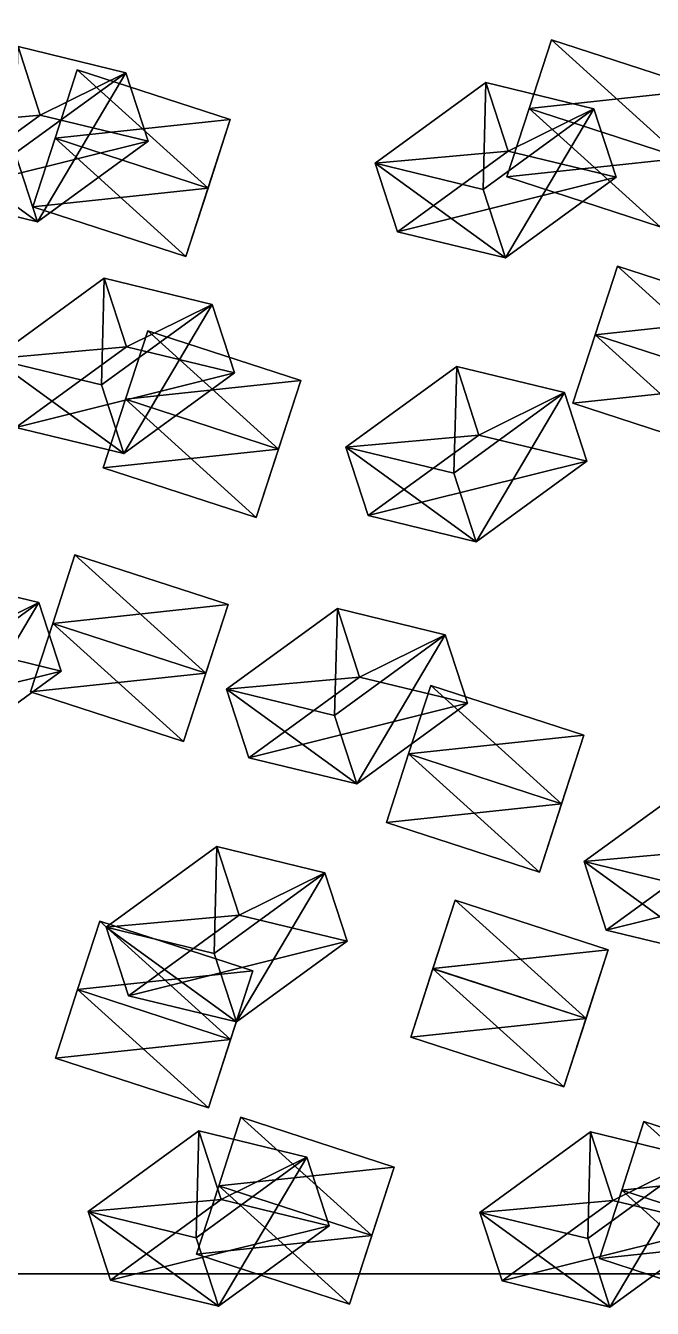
# Model space of a CAD drawing. Header units: metres. Extents: x -324 to 324, y -310 to 311.
# Drawn here: x 21.5 to 60.4, y -310.1 to -230.5 of the extents above; entities that cross this region are included whole.
import ezdxf

# ---------------------------------------------------------------- set-up
doc = ezdxf.new("R2010")
doc.units = ezdxf.units.M

msp = doc.modelspace()

# ---------------------------------------------------------------- linework, layer by layer
for p, q in [((99.94637, -307.9328, -1061.904), (-100.0555, -307.9384, -938.3003)), ((-99.94661, -307.93274, -938.09595), (100.05529, -307.93845, -1061.6997))]:
    msp.add_line(p, q)
for points in [[(-100.0555, -307.9384, -938.3003), (-161.85385, -117.712006, -1261.8993), (61.75289, -190.36646, -1261.8992), (61.75299, -190.36635, -1261.899)], [(161.85379, -117.71214, -738.10077), (-61.75302, -190.36641, -738.10077), (-99.94661, -307.93274, -938.09595), (-99.94651, -307.93265, -938.0958)], [(161.85379, -117.71214, -738.10077), (-99.94661, -307.93274, -938.09595), (100.05529, -307.93845, -1061.6997), (100.05539, -307.93835, -1061.6996)], [(-100.0555, -307.9384, -938.3003), (61.75289, -190.36646, -1261.8992), (99.94637, -307.9328, -1061.904), (99.94647, -307.9327, -1061.9039)], [(54.138393, -231.34222, -1187.0883), (52.756287, -235.59589, -1178.1442), (62.26685, -238.68607, -1178.1442), (62.26695, -238.68596, -1178.144)], [(52.756287, -235.59589, -1178.1442), (54.138393, -231.34222, -1187.0883), (52.75646, -235.59537, -1189.3246), (52.756557, -235.59526, -1189.3245)], [(52.75646, -235.59537, -1189.3246), (54.138393, -231.34222, -1187.0883), (63.648956, -234.4324, -1187.0883), (63.649055, -234.4323, -1187.0881)], [(62.26685, -238.68607, -1178.1442), (63.648956, -234.4324, -1187.0883), (54.138393, -231.34222, -1187.0883), (54.138493, -231.34212, -1187.0881)], [(22.37364, -236.0126, -857.89655), (20.991707, -231.75946, -860.1328), (14.109877, -236.7597, -865.39), (14.109977, -236.7596, -865.3899)], [(20.991707, -231.75946, -860.1328), (27.700022, -233.3844, -867.3687), (20.81819, -238.38464, -872.6259), (20.818289, -238.38454, -872.6258)], [(27.700022, -233.3844, -867.3687), (20.991707, -231.75946, -860.1328), (22.37364, -236.0126, -857.89655), (22.37374, -236.0125, -857.8964)], [(24.672764, -233.19966, -1165.347), (23.290657, -237.45332, -1156.403), (32.80122, -240.5435, -1156.403), (32.80132, -240.5434, -1156.4028)], [(23.290657, -237.45332, -1156.403), (24.672764, -233.19966, -1165.347), (23.290829, -237.4528, -1167.5834), (23.290928, -237.4527, -1167.5833)], [(23.290829, -237.4528, -1167.5834), (24.672764, -233.19966, -1165.347), (34.183327, -236.28984, -1165.347), (34.183426, -236.28973, -1165.3469)], [(32.80122, -240.5435, -1156.403), (34.183327, -236.28984, -1165.347), (24.672764, -233.19966, -1165.347), (24.672863, -233.19955, -1165.3469)], [(22.200123, -242.63779, -870.38965), (20.81819, -238.38464, -872.6259), (27.700022, -233.3844, -867.3687), (27.70012, -233.3843, -867.3686)], [(27.700022, -233.3844, -867.3687), (29.081953, -237.63754, -865.13245), (22.200123, -242.63779, -870.38965), (22.200222, -242.63768, -870.3895)], [(22.37364, -236.0126, -857.89655), (29.081953, -237.63754, -865.13245), (27.700022, -233.3844, -867.3687), (27.70012, -233.3843, -867.3686)], [(49.894367, -240.62062, -894.8463), (43.186054, -238.99568, -887.6104), (50.067883, -233.99544, -882.3532), (50.06798, -233.99533, -882.3531)], [(51.449818, -238.24858, -880.11694), (50.067883, -233.99544, -882.3532), (43.186054, -238.99568, -887.6104), (43.186153, -238.99557, -887.6103)], [(50.067883, -233.99544, -882.3532), (56.7762, -235.62038, -889.5891), (49.894367, -240.62062, -894.8463), (49.894466, -240.62051, -894.8462)], [(56.7762, -235.62038, -889.5891), (50.067883, -233.99544, -882.3532), (51.449818, -238.24858, -880.11694), (51.449917, -238.24847, -880.1168)], [(63.648956, -234.4324, -1187.0883), (62.26702, -238.68555, -1189.3246), (52.75646, -235.59537, -1189.3246), (52.756557, -235.59526, -1189.3245)], [(51.276302, -244.87376, -892.61005), (49.894367, -240.62062, -894.8463), (56.7762, -235.62038, -889.5891), (56.7763, -235.62027, -889.589)], [(56.7762, -235.62038, -889.5891), (58.15813, -239.87352, -887.35284), (51.276302, -244.87376, -892.61005), (51.2764, -244.87366, -892.6099)], [(51.37435, -239.84903, -1180.3805), (52.75646, -235.59537, -1189.3246), (62.26702, -238.68555, -1189.3246), (62.26712, -238.68544, -1189.3245)], [(52.75646, -235.59537, -1189.3246), (51.37435, -239.84903, -1180.3805), (52.756287, -235.59589, -1178.1442), (52.756386, -235.59578, -1178.144)], [(52.756287, -235.59589, -1178.1442), (51.37435, -239.84903, -1180.3805), (60.884914, -242.93921, -1180.3805), (60.885014, -242.9391, -1180.3804)], [(51.449818, -238.24858, -880.11694), (58.15813, -239.87352, -887.35284), (56.7762, -235.62038, -889.5891), (56.7763, -235.62027, -889.589)], [(60.884914, -242.93921, -1180.3805), (62.26685, -238.68607, -1178.1442), (52.756287, -235.59589, -1178.1442), (52.756386, -235.59578, -1178.144)], [(14.109877, -236.7597, -865.39), (15.491808, -241.01285, -863.15375), (22.37364, -236.0126, -857.89655), (22.37374, -236.0125, -857.8964)], [(29.081953, -237.63754, -865.13245), (22.37364, -236.0126, -857.89655), (15.491808, -241.01285, -863.15375), (15.491908, -241.01274, -863.1536)], [(34.183327, -236.28984, -1165.347), (32.80139, -240.54298, -1167.5834), (23.290829, -237.4528, -1167.5834), (23.290928, -237.4527, -1167.5833)], [(31.419285, -244.79665, -1158.6393), (32.80139, -240.54298, -1167.5834), (34.183327, -236.28984, -1165.347), (34.183426, -236.28973, -1165.3469)], [(34.183327, -236.28984, -1165.347), (32.80122, -240.5435, -1156.403), (31.419285, -244.79665, -1158.6393), (31.419384, -244.79654, -1158.6392)], [(22.200123, -242.63779, -870.38965), (15.491808, -241.01285, -863.15375), (14.109877, -236.7597, -865.39), (14.109977, -236.7596, -865.3899)], [(14.109877, -236.7597, -865.39), (20.81819, -238.38464, -872.6259), (22.200123, -242.63779, -870.38965), (22.200222, -242.63768, -870.3895)], [(15.491808, -241.01285, -863.15375), (22.200123, -242.63779, -870.38965), (29.081953, -237.63754, -865.13245), (29.082052, -237.63744, -865.1323)], [(21.908722, -241.70647, -1158.6393), (23.290829, -237.4528, -1167.5834), (32.80139, -240.54298, -1167.5834), (32.80149, -240.54288, -1167.5833)], [(23.290829, -237.4528, -1167.5834), (21.908722, -241.70647, -1158.6393), (23.290657, -237.45332, -1156.403), (23.290756, -237.45322, -1156.4028)], [(23.290657, -237.45332, -1156.403), (21.908722, -241.70647, -1158.6393), (31.419285, -244.79665, -1158.6393), (31.419384, -244.79654, -1158.6392)], [(31.419285, -244.79665, -1158.6393), (32.80122, -240.5435, -1156.403), (23.290657, -237.45332, -1156.403), (23.290756, -237.45322, -1156.4028)], [(43.186054, -238.99568, -887.6104), (44.567986, -243.24883, -885.37415), (51.449818, -238.24858, -880.11694), (51.449917, -238.24847, -880.1168)], [(58.15813, -239.87352, -887.35284), (51.449818, -238.24858, -880.11694), (44.567986, -243.24883, -885.37415), (44.568085, -243.24872, -885.374)], [(62.26702, -238.68555, -1189.3246), (60.884914, -242.93921, -1180.3805), (51.37435, -239.84903, -1180.3805), (51.37445, -239.84892, -1180.3804)], [(51.276302, -244.87376, -892.61005), (44.567986, -243.24883, -885.37415), (43.186054, -238.99568, -887.6104), (43.186153, -238.99557, -887.6103)], [(43.186054, -238.99568, -887.6104), (49.894367, -240.62062, -894.8463), (51.276302, -244.87376, -892.61005), (51.2764, -244.87366, -892.6099)], [(44.567986, -243.24883, -885.37415), (51.276302, -244.87376, -892.61005), (58.15813, -239.87352, -887.35284), (58.15823, -239.87341, -887.3527)], [(32.80139, -240.54298, -1167.5834), (31.419285, -244.79665, -1158.6393), (21.908722, -241.70647, -1158.6393), (21.908821, -241.70636, -1158.6392)], [(58.238247, -245.38939, -1162.9058), (56.85614, -249.64305, -1153.9617), (66.36671, -252.73323, -1153.9617), (66.366806, -252.73312, -1153.9615)], [(56.85614, -249.64305, -1153.9617), (58.238247, -245.38939, -1162.9058), (56.85631, -249.64253, -1165.1421), (56.85641, -249.64243, -1165.142)], [(56.85631, -249.64253, -1165.1421), (58.238247, -245.38939, -1162.9058), (67.74881, -248.47957, -1162.9058), (67.74891, -248.47946, -1162.9056)], [(66.36671, -252.73323, -1153.9617), (67.74881, -248.47957, -1162.9058), (58.238247, -245.38939, -1162.9058), (58.238346, -245.38928, -1162.9056)], [(26.178114, -252.76503, -903.2879), (19.4698, -251.14009, -896.052), (26.351631, -246.13985, -890.7948), (26.35173, -246.13974, -890.7947)], [(27.733564, -250.39299, -888.55853), (26.351631, -246.13985, -890.7948), (19.4698, -251.14009, -896.052), (19.4699, -251.13998, -896.0519)], [(26.351631, -246.13985, -890.7948), (33.059944, -247.76479, -898.0307), (26.178114, -252.76503, -903.2879), (26.178213, -252.76492, -903.2878)], [(33.059944, -247.76479, -898.0307), (26.351631, -246.13985, -890.7948), (27.733564, -250.39299, -888.55853), (27.733664, -250.39288, -888.5584)], [(27.560047, -257.0182, -901.05164), (26.178114, -252.76503, -903.2879), (33.059944, -247.76479, -898.0307), (33.060043, -247.76468, -898.0306)], [(33.059944, -247.76479, -898.0307), (34.44188, -252.01793, -895.79443), (27.560047, -257.0182, -901.05164), (27.560146, -257.0181, -901.0515)], [(27.733564, -250.39299, -888.55853), (34.44188, -252.01793, -895.79443), (33.059944, -247.76479, -898.0307), (33.060043, -247.76468, -898.0306)], [(67.74881, -248.47957, -1162.9058), (66.366875, -252.73271, -1165.1421), (56.85631, -249.64253, -1165.1421), (56.85641, -249.64243, -1165.142)], [(29.049221, -249.39532, -1137.2493), (27.667114, -253.64899, -1128.3052), (37.177677, -256.73917, -1128.3052), (37.177776, -256.73907, -1128.305)], [(27.667114, -253.64899, -1128.3052), (29.049221, -249.39532, -1137.2493), (27.667286, -253.64847, -1139.4856), (27.667385, -253.64836, -1139.4855)], [(27.667286, -253.64847, -1139.4856), (29.049221, -249.39532, -1137.2493), (38.559784, -252.4855, -1137.2493), (38.559883, -252.4854, -1137.2491)], [(37.177677, -256.73917, -1128.3052), (38.559784, -252.4855, -1137.2493), (29.049221, -249.39532, -1137.2493), (29.04932, -249.39522, -1137.2491)], [(55.474205, -253.8962, -1156.198), (56.85631, -249.64253, -1165.1421), (66.366875, -252.73271, -1165.1421), (66.366974, -252.7326, -1165.142)], [(56.85631, -249.64253, -1165.1421), (55.474205, -253.8962, -1156.198), (56.85614, -249.64305, -1153.9617), (56.85624, -249.64294, -1153.9615)], [(56.85614, -249.64305, -1153.9617), (55.474205, -253.8962, -1156.198), (64.98477, -256.9864, -1156.198), (64.98487, -256.9863, -1156.1979)], [(64.98477, -256.9864, -1156.198), (66.36671, -252.73323, -1153.9617), (56.85614, -249.64305, -1153.9617), (56.85624, -249.64294, -1153.9615)], [(19.4698, -251.14009, -896.052), (20.851732, -255.39323, -893.81573), (27.733564, -250.39299, -888.55853), (27.733664, -250.39288, -888.5584)], [(34.44188, -252.01793, -895.79443), (27.733564, -250.39299, -888.55853), (20.851732, -255.39323, -893.81573), (20.851831, -255.39313, -893.8156)], [(27.560047, -257.0182, -901.05164), (20.851732, -255.39323, -893.81573), (19.4698, -251.14009, -896.052), (19.4699, -251.13998, -896.0519)], [(19.4698, -251.14009, -896.052), (26.178114, -252.76503, -903.2879), (27.560047, -257.0182, -901.05164), (27.560146, -257.0181, -901.0515)], [(20.851732, -255.39323, -893.81573), (27.560047, -257.0182, -901.05164), (34.44188, -252.01793, -895.79443), (34.44198, -252.01782, -895.7943)], [(48.076958, -258.24118, -927.2355), (41.368645, -256.61624, -919.9996), (48.250473, -251.61601, -914.7424), (48.250572, -251.6159, -914.74225)], [(49.63241, -255.86916, -912.5061), (48.250473, -251.61601, -914.7424), (41.368645, -256.61624, -919.9996), (41.368744, -256.61615, -919.99945)], [(48.250473, -251.61601, -914.7424), (54.95879, -253.24095, -921.9783), (48.076958, -258.24118, -927.2355), (48.077057, -258.2411, -927.23535)], [(54.95879, -253.24095, -921.9783), (48.250473, -251.61601, -914.7424), (49.63241, -255.86916, -912.5061), (49.632507, -255.86905, -912.506)], [(38.559784, -252.4855, -1137.2493), (37.17785, -256.73865, -1139.4856), (27.667286, -253.64847, -1139.4856), (27.667385, -253.64836, -1139.4855)], [(35.795742, -260.9923, -1130.5415), (37.17785, -256.73865, -1139.4856), (38.559784, -252.4855, -1137.2493), (38.559883, -252.4854, -1137.2491)], [(38.559784, -252.4855, -1137.2493), (37.177677, -256.73917, -1128.3052), (35.795742, -260.9923, -1130.5415), (35.79584, -260.99222, -1130.5414)], [(66.366875, -252.73271, -1165.1421), (64.98477, -256.9864, -1156.198), (55.474205, -253.8962, -1156.198), (55.474304, -253.89609, -1156.1979)], [(26.28518, -257.90213, -1130.5415), (27.667286, -253.64847, -1139.4856), (37.17785, -256.73865, -1139.4856), (37.177948, -256.73856, -1139.4855)], [(27.667286, -253.64847, -1139.4856), (26.28518, -257.90213, -1130.5415), (27.667114, -253.64899, -1128.3052), (27.667213, -253.64888, -1128.305)], [(27.667114, -253.64899, -1128.3052), (26.28518, -257.90213, -1130.5415), (35.795742, -260.9923, -1130.5415), (35.79584, -260.99222, -1130.5414)], [(35.795742, -260.9923, -1130.5415), (37.177677, -256.73917, -1128.3052), (27.667114, -253.64899, -1128.3052), (27.667213, -253.64888, -1128.305)], [(49.458893, -262.49435, -924.9992), (48.076958, -258.24118, -927.2355), (54.95879, -253.24095, -921.9783), (54.95889, -253.24084, -921.97815)], [(54.95879, -253.24095, -921.9783), (56.34072, -257.4941, -919.742), (49.458893, -262.49435, -924.9992), (49.458992, -262.49426, -924.9991)], [(49.63241, -255.86916, -912.5061), (56.34072, -257.4941, -919.742), (54.95879, -253.24095, -921.9783), (54.95889, -253.24084, -921.97815)], [(41.368645, -256.61624, -919.9996), (42.750576, -260.86942, -917.7633), (49.63241, -255.86916, -912.5061), (49.632507, -255.86905, -912.506)], [(56.34072, -257.4941, -919.742), (49.63241, -255.86916, -912.5061), (42.750576, -260.86942, -917.7633), (42.750675, -260.86932, -917.7632)], [(37.17785, -256.73865, -1139.4856), (35.795742, -260.9923, -1130.5415), (26.28518, -257.90213, -1130.5415), (26.285278, -257.90204, -1130.5414)], [(49.458893, -262.49435, -924.9992), (42.750576, -260.86942, -917.7633), (41.368645, -256.61624, -919.9996), (41.368744, -256.61615, -919.99945)], [(41.368645, -256.61624, -919.9996), (48.076958, -258.24118, -927.2355), (49.458893, -262.49435, -924.9992), (49.458992, -262.49426, -924.9991)], [(42.750576, -260.86942, -917.7633), (49.458893, -262.49435, -924.9992), (56.34072, -257.4941, -919.742), (56.34082, -257.49402, -919.7419)], [(24.529392, -263.30588, -1108), (23.147285, -267.55954, -1099.0559), (32.65785, -270.64972, -1099.0559), (32.657948, -270.64963, -1099.0558)], [(23.147285, -267.55954, -1099.0559), (24.529392, -263.30588, -1108), (23.147457, -267.55902, -1110.2363), (23.147556, -267.55893, -1110.2362)], [(23.147457, -267.55902, -1110.2363), (24.529392, -263.30588, -1108), (34.039955, -266.39606, -1108), (34.040054, -266.39597, -1107.9999)], [(32.65785, -270.64972, -1099.0559), (34.039955, -266.39606, -1108), (24.529392, -263.30588, -1108), (24.529491, -263.3058, -1107.9999)], [(15.575912, -264.6464, -919.33307), (22.284227, -266.27133, -926.569), (15.402396, -271.27158, -931.8262), (15.402496, -271.27148, -931.82605)], [(22.284227, -266.27133, -926.569), (15.575912, -264.6464, -919.33307), (16.957846, -268.89957, -917.0968), (16.957945, -268.89948, -917.0967)], [(16.784328, -275.52475, -929.5899), (15.402396, -271.27158, -931.8262), (22.284227, -266.27133, -926.569), (22.284327, -266.27124, -926.56885)], [(22.284227, -266.27133, -926.569), (23.666159, -270.5245, -924.3327), (16.784328, -275.52475, -929.5899), (16.784428, -275.52466, -929.5898)], [(16.957846, -268.89957, -917.0968), (23.666159, -270.5245, -924.3327), (22.284227, -266.27133, -926.569), (22.284327, -266.27124, -926.56885)], [(34.039955, -266.39606, -1108), (32.65802, -270.6492, -1110.2363), (23.147457, -267.55902, -1110.2363), (23.147556, -267.55893, -1110.2362)], [(31.275913, -274.90286, -1101.2922), (32.65802, -270.6492, -1110.2363), (34.039955, -266.39606, -1108), (34.040054, -266.39597, -1107.9999)], [(34.039955, -266.39606, -1108), (32.65785, -270.64972, -1099.0559), (31.275913, -274.90286, -1101.2922), (31.276012, -274.90277, -1101.2921)], [(40.660435, -273.2694, -951.23425), (33.95212, -271.64447, -943.99835), (40.83395, -266.64423, -938.74115), (40.83405, -266.64413, -938.741)], [(42.215885, -270.8974, -936.5049), (40.83395, -266.64423, -938.74115), (33.95212, -271.64447, -943.99835), (33.95222, -271.64438, -943.9982)], [(40.83395, -266.64423, -938.74115), (47.542267, -268.26917, -945.97705), (40.660435, -273.2694, -951.23425), (40.660534, -273.26932, -951.23413)], [(47.542267, -268.26917, -945.97705), (40.83395, -266.64423, -938.74115), (42.215885, -270.8974, -936.5049), (42.215984, -270.8973, -936.50476)], [(21.76535, -271.81268, -1101.2922), (23.147457, -267.55902, -1110.2363), (32.65802, -270.6492, -1110.2363), (32.65812, -270.6491, -1110.2362)], [(23.147457, -267.55902, -1110.2363), (21.76535, -271.81268, -1101.2922), (23.147285, -267.55954, -1099.0559), (23.147385, -267.55945, -1099.0558)], [(23.147285, -267.55954, -1099.0559), (21.76535, -271.81268, -1101.2922), (31.275913, -274.90286, -1101.2922), (31.276012, -274.90277, -1101.2921)], [(31.275913, -274.90286, -1101.2922), (32.65785, -270.64972, -1099.0559), (23.147285, -267.55954, -1099.0559), (23.147385, -267.55945, -1099.0558)], [(42.04237, -277.52258, -948.998), (40.660435, -273.2694, -951.23425), (47.542267, -268.26917, -945.97705), (47.542366, -268.26907, -945.9769)], [(47.542267, -268.26917, -945.97705), (48.9242, -272.52234, -943.7408), (42.04237, -277.52258, -948.998), (42.04247, -277.5225, -948.99786)], [(42.215885, -270.8974, -936.5049), (48.9242, -272.52234, -943.7408), (47.542267, -268.26917, -945.97705), (47.542366, -268.26907, -945.9769)], [(23.666159, -270.5245, -924.3327), (16.957846, -268.89957, -917.0968), (10.076014, -273.8998, -922.354), (10.076114, -273.89972, -922.3539)], [(10.076014, -273.8998, -922.354), (16.784328, -275.52475, -929.5899), (23.666159, -270.5245, -924.3327), (23.666258, -270.5244, -924.3326)], [(32.65802, -270.6492, -1110.2363), (31.275913, -274.90286, -1101.2922), (21.76535, -271.81268, -1101.2922), (21.76545, -271.8126, -1101.2921)], [(33.95212, -271.64447, -943.99835), (35.334053, -275.89764, -941.7621), (42.215885, -270.8974, -936.5049), (42.215984, -270.8973, -936.50476)], [(48.9242, -272.52234, -943.7408), (42.215885, -270.8974, -936.5049), (35.334053, -275.89764, -941.7621), (35.334152, -275.89755, -941.76196)], [(46.642506, -271.41122, -1106.2496), (45.2604, -275.6649, -1097.3055), (54.77096, -278.75507, -1097.3055), (54.77106, -278.75497, -1097.3054)], [(45.2604, -275.6649, -1097.3055), (46.642506, -271.41122, -1106.2496), (45.26057, -275.66437, -1108.486), (45.26067, -275.66428, -1108.4858)], [(45.26057, -275.66437, -1108.486), (46.642506, -271.41122, -1106.2496), (56.15307, -274.5014, -1106.2496), (56.153168, -274.5013, -1106.2495)], [(54.77096, -278.75507, -1097.3055), (56.15307, -274.5014, -1106.2496), (46.642506, -271.41122, -1106.2496), (46.642605, -271.41113, -1106.2495)], [(42.04237, -277.52258, -948.998), (35.334053, -275.89764, -941.7621), (33.95212, -271.64447, -943.99835), (33.95222, -271.64438, -943.9982)], [(33.95212, -271.64447, -943.99835), (40.660435, -273.2694, -951.23425), (42.04237, -277.52258, -948.998), (42.04247, -277.5225, -948.99786)], [(35.334053, -275.89764, -941.7621), (42.04237, -277.52258, -948.998), (48.9242, -272.52234, -943.7408), (48.924297, -272.52225, -943.74066)], [(56.15307, -274.5014, -1106.2496), (54.771133, -278.75455, -1108.486), (45.26057, -275.66437, -1108.486), (45.26067, -275.66428, -1108.4858)], [(53.389027, -283.0082, -1099.5419), (54.771133, -278.75455, -1108.486), (56.15307, -274.5014, -1106.2496), (56.153168, -274.5013, -1106.2495)], [(56.15307, -274.5014, -1106.2496), (54.77096, -278.75507, -1097.3055), (53.389027, -283.0082, -1099.5419), (53.389126, -283.00812, -1099.5417)], [(43.878464, -279.91803, -1099.5419), (45.26057, -275.66437, -1108.486), (54.771133, -278.75455, -1108.486), (54.771233, -278.75446, -1108.4858)], [(45.26057, -275.66437, -1108.486), (43.878464, -279.91803, -1099.5419), (45.2604, -275.6649, -1097.3055), (45.260498, -275.6648, -1097.3054)], [(45.2604, -275.6649, -1097.3055), (43.878464, -279.91803, -1099.5419), (53.389027, -283.0082, -1099.5419), (53.389126, -283.00812, -1099.5417)], [(53.389027, -283.0082, -1099.5419), (54.77096, -278.75507, -1097.3055), (45.2604, -275.6649, -1097.3055), (45.260498, -275.6648, -1097.3054)], [(62.874367, -283.97232, -985.31726), (56.166054, -282.34738, -978.08136), (63.047882, -277.34714, -972.82416), (63.04798, -277.34705, -972.82404)], [(64.42982, -281.6003, -970.5879), (63.047882, -277.34714, -972.82416), (56.166054, -282.34738, -978.08136), (56.166153, -282.3473, -978.08124)], [(54.771133, -278.75455, -1108.486), (53.389027, -283.0082, -1099.5419), (43.878464, -279.91803, -1099.5419), (43.878563, -279.91794, -1099.5417)], [(33.181053, -288.04205, -974.7081), (26.47274, -286.4171, -967.4722), (33.35457, -281.41687, -962.215), (33.354668, -281.41678, -962.2149)], [(34.736504, -285.67004, -959.97876), (33.35457, -281.41687, -962.215), (26.47274, -286.4171, -967.4722), (26.47284, -286.41702, -967.4721)], [(33.35457, -281.41687, -962.215), (40.062885, -283.0418, -969.4509), (33.181053, -288.04205, -974.7081), (33.181152, -288.04196, -974.708)], [(40.062885, -283.0418, -969.4509), (33.35457, -281.41687, -962.215), (34.736504, -285.67004, -959.97876), (34.736603, -285.66995, -959.97864)], [(56.166054, -282.34738, -978.08136), (57.547985, -286.60056, -975.8451), (64.42982, -281.6003, -970.5879), (64.42992, -281.60022, -970.58777)], [(71.13813, -283.22525, -977.8238), (64.42982, -281.6003, -970.5879), (57.547985, -286.60056, -975.8451), (57.548084, -286.60046, -975.845)], [(64.2563, -288.2255, -983.081), (57.547985, -286.60056, -975.8451), (56.166054, -282.34738, -978.08136), (56.166153, -282.3473, -978.08124)], [(56.166054, -282.34738, -978.08136), (62.874367, -283.97232, -985.31726), (64.2563, -288.2255, -983.081), (64.2564, -288.2254, -983.0809)], [(34.56299, -292.29523, -972.47186), (33.181053, -288.04205, -974.7081), (40.062885, -283.0418, -969.4509), (40.062984, -283.04172, -969.4508)], [(40.062885, -283.0418, -969.4509), (41.444817, -287.29498, -967.21466), (34.56299, -292.29523, -972.47186), (34.563087, -292.29514, -972.47174)], [(34.736504, -285.67004, -959.97876), (41.444817, -287.29498, -967.21466), (40.062885, -283.0418, -969.4509), (40.062984, -283.04172, -969.4508)], [(57.547985, -286.60056, -975.8451), (64.2563, -288.2255, -983.081), (71.13813, -283.22525, -977.8238), (71.13823, -283.22516, -977.82367)], [(48.159817, -284.74036, -1081.8369), (46.77771, -288.99402, -1072.8928), (56.288273, -292.0842, -1072.8928), (56.288372, -292.0841, -1072.8927)], [(46.77771, -288.99402, -1072.8928), (48.159817, -284.74036, -1081.8369), (46.77788, -288.9935, -1084.0732), (46.77798, -288.9934, -1084.0731)], [(46.77788, -288.9935, -1084.0732), (48.159817, -284.74036, -1081.8369), (57.67038, -287.83054, -1081.8369), (57.67048, -287.83044, -1081.8368)], [(56.288273, -292.0842, -1072.8928), (57.67038, -287.83054, -1081.8369), (48.159817, -284.74036, -1081.8369), (48.159916, -284.74026, -1081.8368)], [(26.47274, -286.4171, -967.4722), (27.854671, -290.6703, -965.23596), (34.736504, -285.67004, -959.97876), (34.736603, -285.66995, -959.97864)], [(41.444817, -287.29498, -967.21466), (34.736504, -285.67004, -959.97876), (27.854671, -290.6703, -965.23596), (27.85477, -290.6702, -965.23584)], [(26.076817, -286.04184, -1065.7152), (24.69471, -290.2955, -1056.7711), (34.205273, -293.38568, -1056.7711), (34.20537, -293.3856, -1056.771)], [(24.69471, -290.2955, -1056.7711), (26.076817, -286.04184, -1065.7152), (24.694881, -290.29498, -1067.9515), (24.69498, -290.2949, -1067.9514)], [(24.694881, -290.29498, -1067.9515), (26.076817, -286.04184, -1065.7152), (35.58738, -289.13202, -1065.7152), (35.58748, -289.13193, -1065.7151)], [(34.205273, -293.38568, -1056.7711), (35.58738, -289.13202, -1065.7152), (26.076817, -286.04184, -1065.7152), (26.076916, -286.04175, -1065.7151)], [(34.56299, -292.29523, -972.47186), (27.854671, -290.6703, -965.23596), (26.47274, -286.4171, -967.4722), (26.47284, -286.41702, -967.4721)], [(26.47274, -286.4171, -967.4722), (33.181053, -288.04205, -974.7081), (34.56299, -292.29523, -972.47186), (34.563087, -292.29514, -972.47174)], [(27.854671, -290.6703, -965.23596), (34.56299, -292.29523, -972.47186), (41.444817, -287.29498, -967.21466), (41.444916, -287.2949, -967.21454)], [(57.67038, -287.83054, -1081.8369), (56.288445, -292.08368, -1084.0732), (46.77788, -288.9935, -1084.0732), (46.77798, -288.9934, -1084.0731)], [(54.906338, -296.33734, -1075.1292), (56.288445, -292.08368, -1084.0732), (57.67038, -287.83054, -1081.8369), (57.67048, -287.83044, -1081.8368)], [(57.67038, -287.83054, -1081.8369), (56.288273, -292.0842, -1072.8928), (54.906338, -296.33734, -1075.1292), (54.906437, -296.33725, -1075.129)], [(45.395775, -293.24716, -1075.1292), (46.77788, -288.9935, -1084.0732), (56.288445, -292.08368, -1084.0732), (56.288544, -292.0836, -1084.0731)], [(46.77788, -288.9935, -1084.0732), (45.395775, -293.24716, -1075.1292), (46.77771, -288.99402, -1072.8928), (46.77781, -288.99393, -1072.8927)], [(46.77771, -288.99402, -1072.8928), (45.395775, -293.24716, -1075.1292), (54.906338, -296.33734, -1075.1292), (54.906437, -296.33725, -1075.129)], [(54.906338, -296.33734, -1075.1292), (56.288273, -292.0842, -1072.8928), (46.77771, -288.99402, -1072.8928), (46.77781, -288.99393, -1072.8927)], [(35.58738, -289.13202, -1065.7152), (34.205444, -293.38516, -1067.9515), (24.694881, -290.29498, -1067.9515), (24.69498, -290.2949, -1067.9514)], [(32.823338, -297.63882, -1059.0074), (34.205444, -293.38516, -1067.9515), (35.58738, -289.13202, -1065.7152), (35.58748, -289.13193, -1065.7151)], [(35.58738, -289.13202, -1065.7152), (34.205273, -293.38568, -1056.7711), (32.823338, -297.63882, -1059.0074), (32.823437, -297.63873, -1059.0073)], [(23.312775, -294.54865, -1059.0074), (24.694881, -290.29498, -1067.9515), (34.205444, -293.38516, -1067.9515), (34.205544, -293.38507, -1067.9514)], [(24.694881, -290.29498, -1067.9515), (23.312775, -294.54865, -1059.0074), (24.69471, -290.2955, -1056.7711), (24.694809, -290.2954, -1056.771)], [(24.69471, -290.2955, -1056.7711), (23.312775, -294.54865, -1059.0074), (32.823338, -297.63882, -1059.0074), (32.823437, -297.63873, -1059.0073)], [(32.823338, -297.63882, -1059.0074), (34.205273, -293.38568, -1056.7711), (24.69471, -290.2955, -1056.7711), (24.694809, -290.2954, -1056.771)], [(56.288445, -292.08368, -1084.0732), (54.906338, -296.33734, -1075.1292), (45.395775, -293.24716, -1075.1292), (45.395874, -293.24707, -1075.129)], [(34.205444, -293.38516, -1067.9515), (32.823338, -297.63882, -1059.0074), (23.312775, -294.54865, -1059.0074), (23.312874, -294.54855, -1059.0073)], [(34.8466, -298.2157, -1047.9813), (33.464493, -302.46936, -1039.0372), (42.975056, -305.55954, -1039.0372), (42.975155, -305.55945, -1039.0371)], [(33.464493, -302.46936, -1039.0372), (34.8466, -298.2157, -1047.9813), (33.464664, -302.46884, -1050.2177), (33.464764, -302.46875, -1050.2175)], [(33.464664, -302.46884, -1050.2177), (34.8466, -298.2157, -1047.9813), (44.357162, -301.30588, -1047.9813), (44.35726, -301.3058, -1047.9812)], [(42.975056, -305.55954, -1039.0372), (44.357162, -301.30588, -1047.9813), (34.8466, -298.2157, -1047.9813), (34.8467, -298.2156, -1047.9812)], [(59.886333, -298.4804, -1062.9515), (58.504227, -302.73407, -1054.0074), (68.01479, -305.82425, -1054.0074), (68.01489, -305.82416, -1054.0073)], [(58.504227, -302.73407, -1054.0074), (59.886333, -298.4804, -1062.9515), (58.5044, -302.73355, -1065.1879), (58.504498, -302.73346, -1065.1877)], [(58.5044, -302.73355, -1065.1879), (59.886333, -298.4804, -1062.9515), (69.3969, -301.5706, -1062.9515), (69.396996, -301.5705, -1062.9514)], [(68.01479, -305.82425, -1054.0074), (69.3969, -301.5706, -1062.9515), (59.886333, -298.4804, -1062.9515), (59.886433, -298.48032, -1062.9514)], [(32.058205, -305.69354, -1007.58527), (25.349892, -304.0686, -1000.34937), (32.23172, -299.06836, -995.09216), (32.23182, -299.06827, -995.09204)], [(33.613655, -303.32153, -992.8559), (32.23172, -299.06836, -995.09216), (25.349892, -304.0686, -1000.34937), (25.34999, -304.0685, -1000.34924)], [(32.23172, -299.06836, -995.09216), (38.940037, -300.6933, -1002.32806), (32.058205, -305.69354, -1007.58527), (32.058304, -305.69345, -1007.58514)], [(38.940037, -300.6933, -1002.32806), (32.23172, -299.06836, -995.09216), (33.613655, -303.32153, -992.8559), (33.613754, -303.32144, -992.8558)], [(56.393585, -305.75107, -1022.733), (49.685272, -304.12613, -1015.4971), (56.5671, -299.1259, -1010.23987), (56.5672, -299.1258, -1010.23975)], [(57.949036, -303.37906, -1008.0036), (56.5671, -299.1259, -1010.23987), (49.685272, -304.12613, -1015.4971), (49.68537, -304.12604, -1015.49695)], [(56.5671, -299.1259, -1010.23987), (63.275417, -300.75082, -1017.47577), (56.393585, -305.75107, -1022.733), (56.393684, -305.75098, -1022.73285)], [(63.275417, -300.75082, -1017.47577), (56.5671, -299.1259, -1010.23987), (57.949036, -303.37906, -1008.0036), (57.949135, -303.37897, -1008.0035)], [(33.44014, -309.94672, -1005.349), (32.058205, -305.69354, -1007.58527), (38.940037, -300.6933, -1002.32806), (38.940136, -300.6932, -1002.32794)], [(38.940037, -300.6933, -1002.32806), (40.321968, -304.94647, -1000.0918), (33.44014, -309.94672, -1005.349), (33.44024, -309.94662, -1005.3489)], [(33.613655, -303.32153, -992.8559), (40.321968, -304.94647, -1000.0918), (38.940037, -300.6933, -1002.32806), (38.940136, -300.6932, -1002.32794)], [(57.77552, -310.00424, -1020.4967), (56.393585, -305.75107, -1022.733), (63.275417, -300.75082, -1017.47577), (63.275517, -300.75073, -1017.47565)], [(63.275417, -300.75082, -1017.47577), (64.65735, -305.004, -1015.2395), (57.77552, -310.00424, -1020.4967), (57.77562, -310.00415, -1020.4966)], [(57.949036, -303.37906, -1008.0036), (64.65735, -305.004, -1015.2395), (63.275417, -300.75082, -1017.47577), (63.275517, -300.75073, -1017.47565)], [(44.357162, -301.30588, -1047.9813), (42.975227, -305.55902, -1050.2177), (33.464664, -302.46884, -1050.2177), (33.464764, -302.46875, -1050.2175)], [(41.59312, -309.81268, -1041.2736), (42.975227, -305.55902, -1050.2177), (44.357162, -301.30588, -1047.9813), (44.35726, -301.3058, -1047.9812)], [(44.357162, -301.30588, -1047.9813), (42.975056, -305.55954, -1039.0372), (41.59312, -309.81268, -1041.2736), (41.59322, -309.8126, -1041.2734)], [(69.3969, -301.5706, -1062.9515), (68.01496, -305.82373, -1065.1879), (58.5044, -302.73355, -1065.1879), (58.504498, -302.73346, -1065.1877)], [(32.082558, -306.7225, -1041.2736), (33.464664, -302.46884, -1050.2177), (42.975227, -305.55902, -1050.2177), (42.975327, -305.55893, -1050.2175)], [(33.464664, -302.46884, -1050.2177), (32.082558, -306.7225, -1041.2736), (33.464493, -302.46936, -1039.0372), (33.464592, -302.46927, -1039.0371)], [(33.464493, -302.46936, -1039.0372), (32.082558, -306.7225, -1041.2736), (41.59312, -309.81268, -1041.2736), (41.59322, -309.8126, -1041.2734)], [(41.59312, -309.81268, -1041.2736), (42.975056, -305.55954, -1039.0372), (33.464493, -302.46936, -1039.0372), (33.464592, -302.46927, -1039.0371)], [(25.349892, -304.0686, -1000.34937), (26.731823, -308.32178, -998.1131), (33.613655, -303.32153, -992.8559), (33.613754, -303.32144, -992.8558)], [(40.321968, -304.94647, -1000.0918), (33.613655, -303.32153, -992.8559), (26.731823, -308.32178, -998.1131), (26.731922, -308.3217, -998.113)], [(57.12229, -306.9872, -1056.2438), (58.5044, -302.73355, -1065.1879), (68.01496, -305.82373, -1065.1879), (68.01506, -305.82364, -1065.1877)], [(58.5044, -302.73355, -1065.1879), (57.12229, -306.9872, -1056.2438), (58.504227, -302.73407, -1054.0074), (58.504326, -302.73398, -1054.0073)], [(58.504227, -302.73407, -1054.0074), (57.12229, -306.9872, -1056.2438), (66.63286, -310.0774, -1056.2438), (66.63296, -310.0773, -1056.2437)], [(66.63286, -310.0774, -1056.2438), (68.01479, -305.82425, -1054.0074), (58.504227, -302.73407, -1054.0074), (58.504326, -302.73398, -1054.0073)], [(33.44014, -309.94672, -1005.349), (26.731823, -308.32178, -998.1131), (25.349892, -304.0686, -1000.34937), (25.34999, -304.0685, -1000.34924)], [(25.349892, -304.0686, -1000.34937), (32.058205, -305.69354, -1007.58527), (33.44014, -309.94672, -1005.349), (33.44024, -309.94662, -1005.3489)], [(49.685272, -304.12613, -1015.4971), (51.067204, -308.3793, -1013.2608), (57.949036, -303.37906, -1008.0036), (57.949135, -303.37897, -1008.0035)], [(57.77552, -310.00424, -1020.4967), (51.067204, -308.3793, -1013.2608), (49.685272, -304.12613, -1015.4971), (49.68537, -304.12604, -1015.49695)], [(49.685272, -304.12613, -1015.4971), (56.393585, -305.75107, -1022.733), (57.77552, -310.00424, -1020.4967), (57.77562, -310.00415, -1020.4966)], [(64.65735, -305.004, -1015.2395), (57.949036, -303.37906, -1008.0036), (51.067204, -308.3793, -1013.2608), (51.067303, -308.3792, -1013.2607)], [(26.731823, -308.32178, -998.1131), (33.44014, -309.94672, -1005.349), (40.321968, -304.94647, -1000.0918), (40.322067, -304.94638, -1000.0917)], [(42.975227, -305.55902, -1050.2177), (41.59312, -309.81268, -1041.2736), (32.082558, -306.7225, -1041.2736), (32.082657, -306.7224, -1041.2734)], [(51.067204, -308.3793, -1013.2608), (57.77552, -310.00424, -1020.4967), (64.65735, -305.004, -1015.2395), (64.65745, -305.0039, -1015.2394)], [(68.01496, -305.82373, -1065.1879), (66.63286, -310.0774, -1056.2438), (57.12229, -306.9872, -1056.2438), (57.12239, -306.98712, -1056.2437)]]:
    msp.add_3dface(points)

doc.saveas('drawing.dxf')
